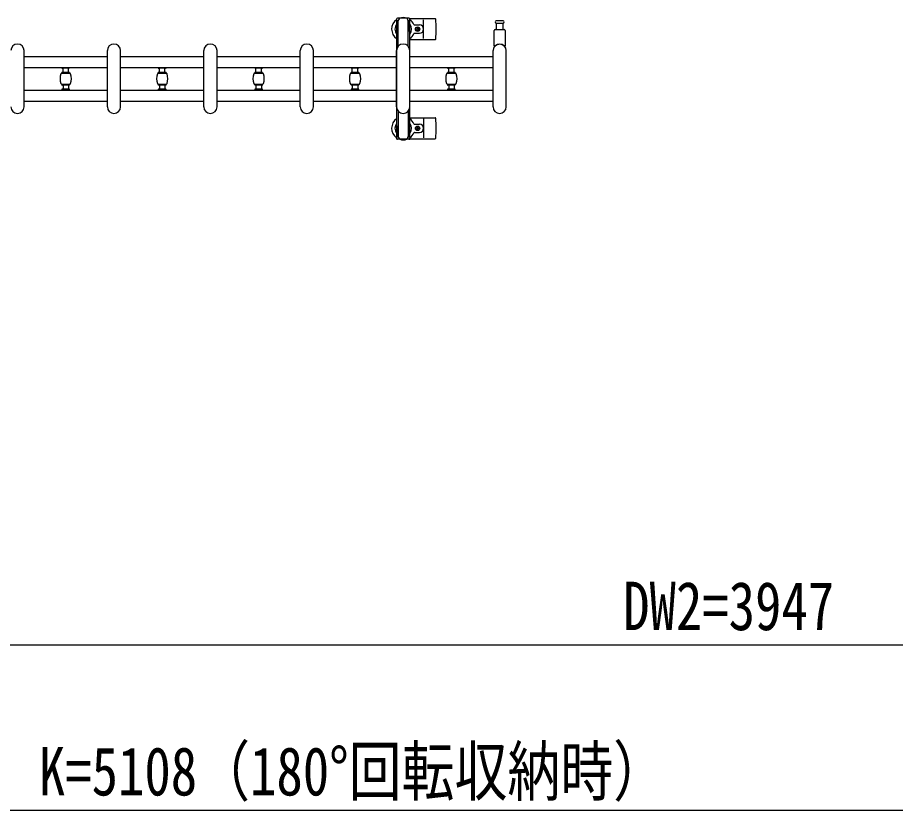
# Model space of a CAD drawing. Units: millimetres, scale not verified. Extents: x -16820 to 16820, y -11880 to 11880.
# Drawn here: x -5910 to -4317, y 1084 to 2523 of the extents above; entities that cross this region are included whole.
import ezdxf
from ezdxf.enums import TextEntityAlignment as Align

# ---------------------------------------------------------------- set-up
doc = ezdxf.new("R2010")
doc.units = ezdxf.units.MM
doc.header["$LTSCALE"] = 50
for name, color, linetype in [('0-4_YKK_13', 4, 'Continuous'), ('0-5_YKK_A1', 4, 'Continuous'), ('0-6_YKK_D', 6, 'Continuous')]:
    doc.layers.add(name, color=color, linetype=linetype)
doc.styles.add('ＭＳ ゴシック', font='')
doc.styles.get('ＭＳ ゴシック').set_extended_font_data('MS Gothic')

msp = doc.modelspace()

# ---------------------------------------------------------------- linework, layer by layer
at = {"layer": '0-4_YKK_13'}
for p, q in [((-5199.62, 2522), (-5220.22, 2522)), ((-5197.89, 2521), (-5151.82, 2521)), ((-5197.62, 2517.2), (-5197.62, 2520)), ((-5172.92, 2485), (-5172.92, 2519)), ((-5220.72, 2513.7), (-5219.92, 2513.7)), ((-5220.72, 2503.19), (-5220.72, 2513.7)), ((-5219.11, 2497.2), (-5220.72, 2503.19)), ((-5219.92, 2500.2), (-5219.92, 2517.2)), ((-5218.92, 2470.94), (-5218.92, 2517)), ((-5200.92, 2517.2), (-5197.62, 2517.2)), ((-5200.92, 2470.94), (-5200.92, 2517)), ((-5200.72, 2497.2), (-5199.12, 2503.19)), ((-5199.92, 2500.2), (-5199.92, 2517.2)), ((-5199.12, 2513.7), (-5199.92, 2513.7)), ((-5199.12, 2503.19), (-5199.12, 2513.7)), ((-5189.63, 2509.5), (-5180.42, 2509.5)), ((-5185.24, 2502.44), (-5186.12, 2502.44)), ((-5041.17, 2513), (-5028.67, 2513)), ((-5040.42, 2501.5), (-5040.42, 2513)), ((-5029.42, 2513), (-5029.42, 2501.5)), ((-5219.11, 2497.2), (-5218.92, 2497.2)), ((-5200.72, 2497.2), (-5200.92, 2497.2)), ((-5189.63, 2494.5), (-5180.42, 2494.5)), ((-5182.6, 2501.56), (-5181.72, 2501.56)), ((-5044.92, 2471.67), (-5044.92, 2499.5)), ((-5042.92, 2501.5), (-5026.92, 2501.5)), ((-5024.92, 2499.5), (-5024.92, 2471.67)), ((-5197.92, 2483), (-5151.82, 2483)), ((-5897.92, 2361), (-5897.92, 2463)), ((-5746.92, 2361), (-5746.92, 2463)), ((-5722.92, 2361), (-5722.92, 2463)), ((-5571.92, 2361), (-5571.92, 2463)), ((-5547.92, 2361), (-5547.92, 2463)), ((-5396.92, 2361), (-5396.92, 2463)), ((-5372.92, 2361), (-5372.92, 2463)), ((-5221.92, 2361), (-5221.92, 2463)), ((-5197.92, 2361), (-5197.92, 2463)), ((-5046.92, 2361), (-5046.92, 2463)), ((-5022.92, 2361), (-5022.92, 2463)), ((-5829.42, 2431.2), (-5829.42, 2432.5)), ((-5829.42, 2432.5), (-5815.42, 2432.5)), ((-5829.42, 2421.9), (-5829.42, 2423.2)), ((-5815.72, 2430.9), (-5829.12, 2430.9)), ((-5815.72, 2423.5), (-5829.12, 2423.5)), ((-5815.79, 2422.25), (-5829.05, 2422.25)), ((-5827.42, 2423.5), (-5827.42, 2430.9)), ((-5817.42, 2423.5), (-5817.42, 2430.9)), ((-5815.42, 2432.5), (-5815.42, 2431.2)), ((-5815.42, 2423.2), (-5815.42, 2421.9)), ((-5654.42, 2431.2), (-5654.42, 2432.5)), ((-5654.42, 2432.5), (-5640.42, 2432.5)), ((-5654.42, 2421.9), (-5654.42, 2423.2)), ((-5640.72, 2430.9), (-5654.12, 2430.9)), ((-5640.72, 2423.5), (-5654.12, 2423.5)), ((-5640.79, 2422.25), (-5654.05, 2422.25)), ((-5652.42, 2423.5), (-5652.42, 2430.9)), ((-5642.42, 2423.5), (-5642.42, 2430.9)), ((-5640.42, 2432.5), (-5640.42, 2431.2)), ((-5640.42, 2423.2), (-5640.42, 2421.9)), ((-5479.42, 2431.2), (-5479.42, 2432.5)), ((-5479.42, 2432.5), (-5465.42, 2432.5)), ((-5479.42, 2421.9), (-5479.42, 2423.2)), ((-5465.72, 2430.9), (-5479.12, 2430.9)), ((-5465.72, 2423.5), (-5479.12, 2423.5)), ((-5465.79, 2422.25), (-5479.05, 2422.25)), ((-5477.42, 2423.5), (-5477.42, 2430.9)), ((-5467.42, 2423.5), (-5467.42, 2430.9)), ((-5465.42, 2432.5), (-5465.42, 2431.2)), ((-5465.42, 2423.2), (-5465.42, 2421.9)), ((-5304.42, 2431.2), (-5304.42, 2432.5)), ((-5304.42, 2432.5), (-5290.42, 2432.5)), ((-5304.42, 2421.9), (-5304.42, 2423.2)), ((-5290.72, 2430.9), (-5304.12, 2430.9)), ((-5290.72, 2423.5), (-5304.12, 2423.5)), ((-5290.79, 2422.25), (-5304.05, 2422.25)), ((-5302.42, 2423.5), (-5302.42, 2430.9)), ((-5292.42, 2423.5), (-5292.42, 2430.9)), ((-5290.42, 2432.5), (-5290.42, 2431.2)), ((-5290.42, 2423.2), (-5290.42, 2421.9)), ((-5129.42, 2431.2), (-5129.42, 2432.5)), ((-5129.42, 2432.5), (-5115.42, 2432.5)), ((-5129.42, 2421.9), (-5129.42, 2423.2)), ((-5115.72, 2430.9), (-5129.12, 2430.9)), ((-5115.72, 2423.5), (-5129.12, 2423.5)), ((-5115.79, 2422.25), (-5129.05, 2422.25)), ((-5127.42, 2423.5), (-5127.42, 2430.9)), ((-5117.42, 2423.5), (-5117.42, 2430.9)), ((-5115.42, 2432.5), (-5115.42, 2431.2)), ((-5115.42, 2423.2), (-5115.42, 2421.9)), ((-5829.42, 2421.9), (-5815.42, 2421.9)), ((-5654.42, 2421.9), (-5640.42, 2421.9)), ((-5479.42, 2421.9), (-5465.42, 2421.9)), ((-5304.42, 2421.9), (-5290.42, 2421.9)), ((-5129.42, 2421.9), (-5115.42, 2421.9)), ((-5829.42, 2402), (-5829.42, 2400.7)), ((-5829.42, 2402), (-5815.42, 2402)), ((-5829.42, 2392.7), (-5829.42, 2391.4)), ((-5829.42, 2391.4), (-5815.42, 2391.4)), ((-5815.72, 2400.4), (-5829.12, 2400.4)), ((-5815.72, 2393), (-5829.12, 2393)), ((-5829.05, 2401.65), (-5815.79, 2401.65)), ((-5827.42, 2400.4), (-5827.42, 2393)), ((-5817.42, 2400.4), (-5817.42, 2393)), ((-5815.42, 2400.7), (-5815.42, 2402)), ((-5815.42, 2391.4), (-5815.42, 2392.7)), ((-5654.42, 2402), (-5654.42, 2400.7)), ((-5654.42, 2402), (-5640.42, 2402)), ((-5654.42, 2392.7), (-5654.42, 2391.4)), ((-5654.42, 2391.4), (-5640.42, 2391.4)), ((-5640.72, 2400.4), (-5654.12, 2400.4)), ((-5640.72, 2393), (-5654.12, 2393)), ((-5654.05, 2401.65), (-5640.79, 2401.65)), ((-5652.42, 2400.4), (-5652.42, 2393)), ((-5642.42, 2400.4), (-5642.42, 2393)), ((-5640.42, 2400.7), (-5640.42, 2402)), ((-5640.42, 2391.4), (-5640.42, 2392.7)), ((-5479.42, 2402), (-5479.42, 2400.7)), ((-5479.42, 2402), (-5465.42, 2402)), ((-5479.42, 2392.7), (-5479.42, 2391.4)), ((-5479.42, 2391.4), (-5465.42, 2391.4)), ((-5465.72, 2400.4), (-5479.12, 2400.4)), ((-5465.72, 2393), (-5479.12, 2393)), ((-5479.05, 2401.65), (-5465.79, 2401.65)), ((-5477.42, 2400.4), (-5477.42, 2393)), ((-5467.42, 2400.4), (-5467.42, 2393)), ((-5465.42, 2400.7), (-5465.42, 2402)), ((-5465.42, 2391.4), (-5465.42, 2392.7)), ((-5304.42, 2402), (-5304.42, 2400.7)), ((-5304.42, 2402), (-5290.42, 2402)), ((-5304.42, 2392.7), (-5304.42, 2391.4)), ((-5304.42, 2391.4), (-5290.42, 2391.4)), ((-5290.72, 2400.4), (-5304.12, 2400.4)), ((-5290.72, 2393), (-5304.12, 2393)), ((-5304.05, 2401.65), (-5290.79, 2401.65)), ((-5302.42, 2400.4), (-5302.42, 2393)), ((-5292.42, 2400.4), (-5292.42, 2393)), ((-5290.42, 2400.7), (-5290.42, 2402)), ((-5290.42, 2391.4), (-5290.42, 2392.7)), ((-5129.42, 2402), (-5129.42, 2400.7)), ((-5129.42, 2402), (-5115.42, 2402)), ((-5129.42, 2392.7), (-5129.42, 2391.4)), ((-5129.42, 2391.4), (-5115.42, 2391.4)), ((-5115.72, 2400.4), (-5129.12, 2400.4)), ((-5115.72, 2393), (-5129.12, 2393)), ((-5129.05, 2401.65), (-5115.79, 2401.65)), ((-5127.42, 2400.4), (-5127.42, 2393)), ((-5117.42, 2400.4), (-5117.42, 2393)), ((-5115.42, 2400.7), (-5115.42, 2402)), ((-5115.42, 2391.4), (-5115.42, 2392.7)), ((-5218.92, 2353.06), (-5218.92, 2307)), ((-5200.92, 2353.06), (-5200.92, 2307)), ((-5219.11, 2326.8), (-5220.72, 2320.81)), ((-5219.11, 2326.8), (-5218.92, 2326.8)), ((-5200.72, 2326.8), (-5200.92, 2326.8)), ((-5200.72, 2326.8), (-5199.12, 2320.81)), ((-5197.92, 2341), (-5151.82, 2341)), ((-5189.63, 2329.5), (-5180.42, 2329.5)), ((-5172.92, 2339), (-5172.92, 2305)), ((-5220.72, 2320.81), (-5220.72, 2310.3)), ((-5219.92, 2323.8), (-5219.92, 2306.8)), ((-5199.92, 2323.8), (-5199.92, 2306.8)), ((-5199.12, 2320.81), (-5199.12, 2310.3)), ((-5189.63, 2314.5), (-5180.42, 2314.5)), ((-5185.24, 2321.56), (-5186.12, 2321.56)), ((-5182.6, 2322.44), (-5181.72, 2322.44)), ((-5220.72, 2310.3), (-5219.92, 2310.3)), ((-5199.62, 2302), (-5220.22, 2302)), ((-5200.92, 2306.8), (-5197.62, 2306.8)), ((-5199.12, 2310.3), (-5199.92, 2310.3)), ((-5197.89, 2303), (-5151.82, 2303)), ((-5197.62, 2306.8), (-5197.62, 2304))]:
    msp.add_line(p, q, dxfattribs=at)
for points in [[(-5222.22, 2520), (-5222.22, 2517.2), (-5218.92, 2517.2)], [(-5186.12, 2502.44), (-5186.12, 2501.56), (-5185.24, 2501.56)], [(-5183.48, 2503.32), (-5183.48, 2504.2), (-5184.36, 2504.2), (-5184.36, 2503.32)], [(-5181.72, 2501.56), (-5181.72, 2502.44), (-5182.6, 2502.44)], [(-5028.67, 2517), (-5034.92, 2517), (-5041.17, 2517)], [(-5184.36, 2500.68), (-5184.36, 2499.8), (-5183.48, 2499.8), (-5183.48, 2500.68)], [(-5186.12, 2321.56), (-5186.12, 2322.44), (-5185.24, 2322.44)], [(-5184.36, 2323.32), (-5184.36, 2324.2), (-5183.48, 2324.2), (-5183.48, 2323.32)], [(-5183.48, 2320.68), (-5183.48, 2319.8), (-5184.36, 2319.8), (-5184.36, 2320.68)], [(-5181.72, 2322.44), (-5181.72, 2321.56), (-5182.6, 2321.56)], [(-5222.22, 2304), (-5222.22, 2306.8), (-5218.92, 2306.8)]]:
    msp.add_lwpolyline(points, dxfattribs=at)
for centre in [(-5183.92, 2502), (-5183.92, 2322)]:
    msp.add_circle(centre, 4, dxfattribs=at)
for centre, radius, start, end in [((-5209.92, 2502), 21, 125.85347, 235.1501), ((-5220.22, 2520), 2, 90, 180), ((-5213.92, 2517), 5, 90, 180), ((-5209.92, 2502), 21, 72.24721, 107.75279), ((-5205.92, 2517), 5, 0, 90), ((-5199.62, 2520), 2, 0, 90), ((-5209.92, 2502), 21, 22.72842, 54.14653), ((-5151.82, 2520), 1, 5.73917, 90), ((-5330.92, 2502), 181, 354.26083, 5.73917), ((-5209.92, 2502), 15, 143.1301, 216.8699), ((-5209.92, 2502), 15, 323.1301, 36.8699), ((-5189.63, 2510.5), 1, 202.72842, 270), ((-5185.24, 2503.32), 0.88, 270, 0), ((-5182.6, 2503.32), 0.88, 180, 270), ((-5180.42, 2502), 7.5, 270, 90), ((-5041.17, 2515), 2, 90, 180), ((-5041.17, 2515), 2, 180, 270), ((-5028.67, 2515), 2, 0, 90), ((-5028.67, 2515), 2, 270, 0), ((-5209.92, 2502), 21, 304.8499, 337.27158), ((-5189.63, 2493.5), 1, 90, 157.27158), ((-5185.24, 2500.68), 0.88, 0, 90), ((-5182.6, 2500.68), 0.88, 90, 180), ((-5042.92, 2499.5), 2, 90, 180), ((-5026.92, 2499.5), 2, 0, 90), ((-5909.92, 2463), 12, 0, 180), ((-5734.92, 2463), 12, 0, 180), ((-5559.92, 2463), 12, 0, 180), ((-5384.92, 2463), 12, 0, 180), ((-5209.92, 2463), 12, 0, 180), ((-5151.82, 2484), 1, 270, 354.26083), ((-5034.92, 2463), 12, 0, 180), ((-5043.92, 2471.67), 1, 180, 316.0544), ((-5034.92, 2463), 11.5, 43.94553, 136.0544), ((-5025.92, 2471.67), 1, 223.94553, 0), ((-5829.12, 2431.2), 0.3, 180, 270), ((-5829.12, 2423.2), 0.3, 90, 180), ((-5815.72, 2431.2), 0.3, 270, 0), ((-5815.72, 2423.2), 0.3, 0, 90), ((-5654.12, 2431.2), 0.3, 180, 270), ((-5654.12, 2423.2), 0.3, 90, 180), ((-5640.72, 2431.2), 0.3, 270, 0), ((-5640.72, 2423.2), 0.3, 0, 90), ((-5479.12, 2431.2), 0.3, 180, 270), ((-5479.12, 2423.2), 0.3, 90, 180), ((-5465.72, 2431.2), 0.3, 270, 0), ((-5465.72, 2423.2), 0.3, 0, 90), ((-5304.12, 2431.2), 0.3, 180, 270), ((-5304.12, 2423.2), 0.3, 90, 180), ((-5290.72, 2431.2), 0.3, 270, 0), ((-5290.72, 2423.2), 0.3, 0, 90), ((-5129.12, 2431.2), 0.3, 180, 270), ((-5129.12, 2423.2), 0.3, 90, 180), ((-5115.72, 2431.2), 0.3, 270, 0), ((-5115.72, 2423.2), 0.3, 0, 90), ((-5829.12, 2400.7), 0.3, 180, 270), ((-5829.12, 2392.7), 0.3, 90, 180), ((-5815.72, 2400.7), 0.3, 270, 0), ((-5815.72, 2392.7), 0.3, 0, 90), ((-5654.12, 2400.7), 0.3, 180, 270), ((-5654.12, 2392.7), 0.3, 90, 180), ((-5640.72, 2400.7), 0.3, 270, 0), ((-5640.72, 2392.7), 0.3, 0, 90), ((-5479.12, 2400.7), 0.3, 180, 270), ((-5479.12, 2392.7), 0.3, 90, 180), ((-5465.72, 2400.7), 0.3, 270, 0), ((-5465.72, 2392.7), 0.3, 0, 90), ((-5304.12, 2400.7), 0.3, 180, 270), ((-5304.12, 2392.7), 0.3, 90, 180), ((-5290.72, 2400.7), 0.3, 270, 0), ((-5290.72, 2392.7), 0.3, 0, 90), ((-5129.12, 2400.7), 0.3, 180, 270), ((-5129.12, 2392.7), 0.3, 90, 180), ((-5115.72, 2400.7), 0.3, 270, 0), ((-5115.72, 2392.7), 0.3, 0, 90), ((-5909.92, 2361), 12, 180, 0), ((-5734.92, 2361), 12, 180, 0), ((-5559.92, 2361), 12, 180, 0), ((-5384.92, 2361), 12, 180, 0), ((-5209.92, 2361), 12, 180, 0), ((-5034.92, 2361), 12, 180, 0), ((-5209.92, 2322), 21, 124.8499, 234.14653), ((-5209.92, 2322), 15, 143.1301, 216.8699), ((-5209.92, 2322), 21, 22.72842, 55.1501), ((-5209.92, 2322), 15, 323.1301, 36.8699), ((-5189.63, 2330.5), 1, 202.72842, 270), ((-5180.42, 2322), 7.5, 270, 90), ((-5151.82, 2340), 1, 5.73917, 90), ((-5330.92, 2322), 181, 354.26083, 5.73917), ((-5209.92, 2322), 21, 305.85347, 337.27158), ((-5189.63, 2313.5), 1, 90, 157.27158), ((-5185.24, 2323.32), 0.88, 270, 0), ((-5185.24, 2320.68), 0.88, 0, 90), ((-5182.6, 2323.32), 0.88, 180, 270), ((-5182.6, 2320.68), 0.88, 90, 180), ((-5220.22, 2304), 2, 180, 270), ((-5213.92, 2307), 5, 180, 270), ((-5209.92, 2322), 21, 252.24721, 287.75279), ((-5205.92, 2307), 5, 270, 0), ((-5199.62, 2304), 2, 270, 0), ((-5151.82, 2304), 1, 270, 354.26083)]:
    msp.add_arc(centre, radius, start, end, dxfattribs=at)
at = {"layer": '0-5_YKK_A1'}
for p, q in [((-5221.92, 2517), (-5221.92, 2307)), ((-5219.92, 2517), (-5221.92, 2517)), ((-5197.92, 2517), (-5199.92, 2517)), ((-5197.92, 2307), (-5197.92, 2517)), ((-5897.92, 2452.5), (-5746.92, 2452.5)), ((-5722.92, 2452.5), (-5571.92, 2452.5)), ((-5547.92, 2452.5), (-5396.92, 2452.5)), ((-5372.92, 2452.5), (-5221.92, 2452.5)), ((-5197.92, 2452.5), (-5046.92, 2452.5)), ((-5897.92, 2432.5), (-5746.92, 2432.5)), ((-5722.92, 2432.5), (-5571.92, 2432.5)), ((-5547.92, 2432.5), (-5396.92, 2432.5)), ((-5372.92, 2432.5), (-5221.92, 2432.5)), ((-5197.92, 2432.5), (-5046.92, 2432.5)), ((-5897.92, 2391.5), (-5746.92, 2391.5)), ((-5722.92, 2391.5), (-5571.92, 2391.5)), ((-5547.92, 2391.5), (-5396.92, 2391.5)), ((-5372.92, 2391.5), (-5221.92, 2391.5)), ((-5197.92, 2391.5), (-5046.92, 2391.5)), ((-5897.92, 2371.5), (-5746.92, 2371.5)), ((-5722.92, 2371.5), (-5571.92, 2371.5)), ((-5547.92, 2371.5), (-5396.92, 2371.5)), ((-5372.92, 2371.5), (-5221.92, 2371.5)), ((-5197.92, 2371.5), (-5046.92, 2371.5)), ((-5221.92, 2307), (-5218.92, 2307)), ((-5200.92, 2307), (-5197.92, 2307))]:
    msp.add_line(p, q, dxfattribs=at)
for centre, radius, start, end in [((-5829.05, 2419.95), 2.3, 90, 160.52878), ((-5815.79, 2419.95), 2.3, 19.47122, 90), ((-5654.05, 2419.95), 2.3, 90, 160.52878), ((-5640.79, 2419.95), 2.3, 19.47122, 90), ((-5479.05, 2419.95), 2.3, 90, 160.52878), ((-5465.79, 2419.95), 2.3, 19.47122, 90), ((-5304.05, 2419.95), 2.3, 90, 160.52878), ((-5290.79, 2419.95), 2.3, 19.47122, 90), ((-5129.05, 2419.95), 2.3, 90, 160.52878), ((-5115.79, 2419.95), 2.3, 19.47122, 90), ((-5806.42, 2411.95), 26.3, 160.52878, 199.47122), ((-5838.42, 2411.95), 26.3, 340.52878, 19.47122), ((-5631.42, 2411.95), 26.3, 160.52878, 199.47122), ((-5663.42, 2411.95), 26.3, 340.52878, 19.47122), ((-5456.42, 2411.95), 26.3, 160.52878, 199.47122), ((-5488.42, 2411.95), 26.3, 340.52878, 19.47122), ((-5281.42, 2411.95), 26.3, 160.52878, 199.47122), ((-5313.42, 2411.95), 26.3, 340.52878, 19.47122), ((-5106.42, 2411.95), 26.3, 160.52878, 199.47122), ((-5138.42, 2411.95), 26.3, 340.52878, 19.47122), ((-5829.05, 2403.95), 2.3, 199.47122, 270), ((-5815.79, 2403.95), 2.3, 270, 340.52878), ((-5654.05, 2403.95), 2.3, 199.47122, 270), ((-5640.79, 2403.95), 2.3, 270, 340.52878), ((-5479.05, 2403.95), 2.3, 199.47122, 270), ((-5465.79, 2403.95), 2.3, 270, 340.52878), ((-5304.05, 2403.95), 2.3, 199.47122, 270), ((-5290.79, 2403.95), 2.3, 270, 340.52878), ((-5129.05, 2403.95), 2.3, 199.47122, 270), ((-5115.79, 2403.95), 2.3, 270, 340.52878)]:
    msp.add_arc(centre, radius, start, end, dxfattribs=at)
at = {"layer": '0-6_YKK_D'}
for p, q in [((-2536.42, 1384), (-6483.42, 1384)), ((-2536.42, 1084), (-7644.42, 1084))]:
    msp.add_line(p, q, dxfattribs=at)

# ---------------------------------------------------------------- texts
at = {"layer": '0-6_YKK_D', "style": 'ＭＳ ゴシック', "width": 0.8}
for s, p in [('DW2=3947', (-4810.72, 1384.8)), ('K=5108（180°回転収納時）', (-5871.22, 1084.8))]:
    msp.add_text(s, height=87.98, dxfattribs=at).set_placement(p, align=Align.BOTTOM_LEFT)

doc.saveas('drawing.dxf')
